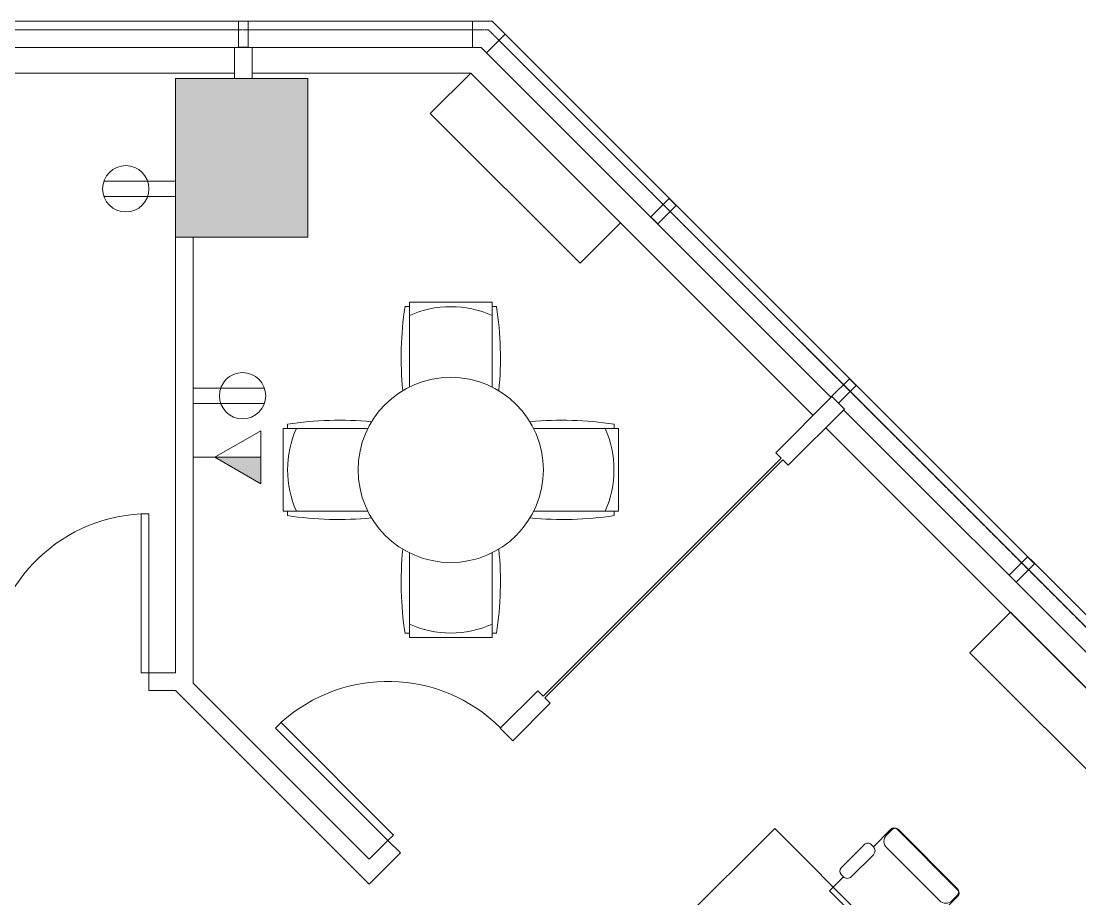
# Model space of a CAD drawing. Header units: inches. Extents: x 1 to 4574, y -953 to 1388.
# Drawn here: x 1330.3 to 1570.2, y 1188.8 to 1387.8 of the extents above; entities that cross this region are included whole.
import ezdxf

# ---------------------------------------------------------------- set-up
doc = ezdxf.new("R2010")
doc.units = ezdxf.units.IN
doc.header["$MEASUREMENT"] = 0
doc.linetypes.add('Dash', pattern=[0.25, 0.125, -0.125])
doc.linetypes.add('IMPORT-PHANTOM4', pattern=[0.625, 0.3125, -0.0625, 0.0625, -0.0625, 0.0625, -0.0625])
for name, color, linetype, lineweight in [('3rd Floor Revit Background_dwg', 8, 'Continuous', 9), ('A-ANNO-NOTE', 131, 'Continuous', 20), ('A-Area', 7, 'IMPORT-PHANTOM4', 9), ('A-DOOR', 31, 'Continuous', 9), ('A-FLOR', 192, 'Continuous', 9), ('A-WALL', 113, 'Continuous', 50), ('A-Wall-Exst', 7, 'Continuous', 9), ('AWAEX', 7, 'Continuous', 9), ('I-FURN', 30, 'Continuous', 9), ('I-FURN-HDLN', 30, 'Continuous', 9), ('I-WALL', 2, 'Continuous', 9), ('MHV', 7, 'Continuous', 9)]:
    doc.layers.add(name, color=color, linetype=linetype, lineweight=lineweight)

# ---------------------------------------------------------------- blocks, each defined once
blk = doc.blocks.new('Single-Flush - 36_ x 96_-1525938-3rd Floor New Construction - Tel_Data_Elec Plan')
at = {"layer": 'A-DOOR', "color": 250, "lineweight": 20}
for p, q in [((16.25, -2), (16.25, -38.02)), ((18, -2), (16.25, -2)), ((18, -2), (18, -38.02)), ((18, -38.02), (16.25, -38.02))]:
    blk.add_line(p, q, dxfattribs=at)
at = {"layer": 'A-DOOR'}
blk.add_arc((18, -2), 36.07, 180, 267.2188, dxfattribs=at)
blk = doc.blocks.new('Table _ Chairs - Seats 4 - 3-6 Diameter-571318-3rd Floor New Construction - Tel_Data_Elec Plan')
at = {"layer": 'I-FURN'}
for p, q in [((-9.38, 37), (-10.38, 37)), ((-9.38, 38), (-9.38, 18.71)), ((9.37, 38), (-9.38, 38)), ((9.37, 18.71), (9.37, 38)), ((10.38, 37), (9.37, 37)), ((-37, 10.38), (-37, 9.37)), ((37, 9.37), (37, 10.38)), ((-38, 9.37), (-38, -9.38)), ((-18.71, 9.37), (-38, 9.37)), ((38, 9.37), (18.71, 9.37)), ((38, -9.38), (38, 9.37)), ((-38, -9.38), (-18.71, -9.38)), ((-37, -9.38), (-37, -10.38)), ((18.71, -9.38), (38, -9.38)), ((37, -10.38), (37, -9.38)), ((-9.38, -18.71), (-9.38, -38)), ((9.37, -38), (9.37, -18.71)), ((-10.38, -37), (-9.38, -37)), ((-9.38, -38), (9.37, -38)), ((9.37, -37), (10.38, -37))]:
    blk.add_line(p, q, dxfattribs=at)
blk.add_circle((0, 0), 21, dxfattribs=at)
for centre, radius, start, end in [((66.41, 25.37), 77.66, 171.3911, 185.444), ((0, 14.02), 22.97, 65.9148, 114.0852), ((-66.41, 25.37), 77.66, 354.556, 8.6089), ((-25.37, -66.41), 77.66, 84.556, 98.6089), ((25.37, -66.41), 77.66, 81.3911, 95.444), ((-14.02, 0), 22.97, 155.9148, 204.0852), ((14.02, 0), 22.97, 335.9148, 24.0852), ((-25.37, 66.41), 77.66, 261.3911, 275.444), ((25.37, 66.41), 77.66, 264.556, 278.6089), ((66.41, -25.37), 77.66, 174.556, 188.6089), ((-66.41, -25.37), 77.66, 351.3911, 5.444), ((0, -14.02), 22.97, 245.9148, 294.0852)]:
    blk.add_arc(centre, radius, start, end, dxfattribs=at)
blk = doc.blocks.new('Single-Flush - 36_ x 96_-1532445-3rd Floor New Construction - Tel_Data_Elec Plan')
at = {"layer": 'A-DOOR', "color": 250, "lineweight": 20}
for p, q in [((16.25, 2), (16.25, 38.02)), ((18, 38.02), (16.25, 38.02)), ((18, 2), (18, 38.02)), ((18, 2), (16.25, 2))]:
    blk.add_line(p, q, dxfattribs=at)
at = {"layer": 'A-DOOR'}
blk.add_arc((18, 2), 36.07, 92.7812, 180, dxfattribs=at)
blk = doc.blocks.new('6FT_BENCHES - 6FT_BENCHES-1760081-3rd Floor New Construction - Tel_Data_Elec Plan')
at = {"layer": 'I-FURN'}
for p, q in [((-15.74, 41.77), (-14.99, 41.77)), ((-15.74, -30.23), (-15.74, 41.77)), ((-14.99, 41.77), (14.99, 41.77)), ((-14.99, 41.77), (-14.99, -30.23)), ((14.99, 41.77), (14.99, -27.67)), ((19.27, 24.8), (26.8, 24.8)), ((13.77, 23.02), (18.24, 23.02)), ((13.77, 1.52), (13.77, 23.02)), ((18.24, 23.02), (18.24, 23.77)), ((26.59, 21.75), (19.52, 21.75)), ((27.86, 23.74), (27.86, 23.02)), ((27.86, 23.02), (33.47, 23.02)), ((33.62, 22.77), (31.84, 22.77)), ((34.47, 22.02), (34.47, 2.52)), ((34.62, 21.77), (34.62, 2.77)), ((29.84, 20.77), (29.84, 3.77)), ((19.52, 2.79), (26.63, 2.79)), ((18.24, 1.52), (13.77, 1.52)), ((18.24, 0.77), (18.24, 1.52)), ((27.9, 1.52), (27.9, 0.8)), ((33.47, 1.52), (27.9, 1.52)), ((33.62, 1.77), (31.84, 1.77)), ((26.85, -0.26), (19.27, -0.26)), ((14.99, -10.89), (18.82, -10.89)), ((18.82, -10.89), (18.82, -26.62)), ((18.82, -26.62), (18.82, -10.89)), ((-12.88, -27.67), (16.49, -27.67)), ((-12.88, -28.73), (-12.88, -27.67)), ((16.49, -28.73), (-12.88, -28.73)), ((9, -28.73), (9, -30.23)), ((18.82, -26.62), (14.99, -26.62)), ((16.49, -27.67), (16.49, -28.73)), ((-14.99, -30.23), (-15.74, -30.23)), ((9, -30.23), (-14.99, -30.23))]:
    blk.add_line(p, q, dxfattribs=at)
for centre, radius, start, end in [((19.27, 23.77), 1.03, 90, 180), ((26.8, 23.74), 1.06, 360, 90), ((19.52, 23.02), 1.27, 180, 270), ((26.59, 23.02), 1.27, 270, 0), ((31.84, 20.77), 2, 90, 180), ((33.47, 22.02), 1, 0, 90), ((33.62, 21.77), 1, 0, 90), ((19.52, 1.52), 1.27, 90, 180), ((26.63, 1.52), 1.27, 0, 90), ((31.84, 3.77), 2, 180, 270), ((33.47, 2.52), 1, 270, 0), ((33.62, 2.77), 1, 270, 0), ((19.27, 0.77), 1.03, 180, 270), ((26.85, 0.8), 1.06, 270, 360)]:
    blk.add_arc(centre, radius, start, end, dxfattribs=at)
at = {"layer": 'I-FURN-HDLN', "linetype": 'Dash'}
for p, q in [((-4.05, -10.89), (14.99, -10.89)), ((-4.05, -26.62), (-4.05, -10.89)), ((14.99, -26.62), (-4.05, -26.62))]:
    blk.add_line(p, q, dxfattribs=at)
blk = doc.blocks.new('3rd Floor Revit Background_dwg-1506769-3rd Floor New Construction - Tel_Data_Elec Plan')
at = {"layer": 'AWAEX'}
blk.add_hatch(color=256, dxfattribs=at).paths.add_polyline_path([(-508.32, 1338.78), (-482.32, 1338.78), (-482.32, 1374.78), (-512.32, 1374.78), (-512.32, 1338.78)], flags=0)
at = {"layer": 'A-Area', "flags": 128}
for points in [[(1884.9, 180.92), (1805.75, 260.07), (1767.28, 260.07), (1767.28, 298.53), (1688.13, 377.68), (735.1, 377.68), (571.4, 213.99), (494.75, 290.64), (524.68, 320.57), (524.68, 419.78), (401.76, 542.7), (362.39, 542.7), (362.39, 582.06), (243.34, 701.12), (204.04, 701.12), (204.04, 740.42), (84.92, 859.54), (45.55, 859.54), (45.55, 898.9), (-441.32, 1385.78), (-666.56, 1385.78), (-745.3, 1307.04), (-745.3, 1267.7), (-784.64, 1267.7), (-863.31, 1189.03), (-863.31, 289.89), (-745.28, 171.87), (-705.91, 171.87), (-705.91, 132.5), (-587.52, 14.1), (-548.15, 14.1), (-548.15, -25.26), (-39.5, -533.91), (-0.12, -533.91), (-0.12, -573.29), (115.81, -689.22), (514.38, -689.22), (542.18, -661.42), (569.98, -689.22), (1686.6, -689.22), (1766.06, -609.77), (1766.06, -570.38), (1805.44, -570.38), (1884.9, -490.93), (1884.9, 180.92)], [(-745.3, 1267.7), (-745.3, 1307.04), (-666.56, 1385.78), (-441.32, 1385.78), (45.55, 898.9), (45.55, 859.54), (84.92, 859.54), (204.04, 740.42), (204.04, 701.12), (243.34, 701.12), (362.39, 582.06), (362.39, 542.7), (401.76, 542.7), (524.68, 419.78), (524.68, 320.57), (494.75, 290.64), (571.4, 213.99), (735.1, 377.68), (1688.13, 377.68), (1767.28, 298.53), (1767.28, 260.07), (1805.75, 260.07), (1884.9, 180.92), (1884.9, -490.93), (1805.44, -570.38), (1766.06, -570.38), (1766.06, -609.77), (1686.6, -689.22), (569.98, -689.22), (542.18, -661.42), (514.38, -689.22), (231.68, -689.22)]]:
    blk.add_lwpolyline(points, dxfattribs=at)
at = {"layer": 'A-Wall-Exst'}
blk.add_line((-321.33, 1260.17), (-323.8, 1262.64), dxfattribs=at)
at = {"layer": 'AWAEX'}
for p, q in [((-498, 1385.78), (-662.69, 1385.78)), ((-495.8, 1385.78), (-444.94, 1385.78)), ((-438.96, 1383.42), (43.67, 900.79)), ((-482.32, 1374.78), (-512.32, 1374.78)), ((-512.32, 1374.78), (-512.32, 1338.78)), ((-482.32, 1338.78), (-482.32, 1374.78)), ((-512.32, 1338.78), (-508.32, 1338.78)), ((-508.32, 1338.78), (-482.32, 1338.78)), ((-482.32, 1338.78), (-508.32, 1338.78)), ((-364.19, 1303.03), (-363.67, 1302.52)), ((-363.73, 1302.57), (-363.67, 1302.52)), ((40.69, 898.11), (-360.87, 1299.67)), ((-125.44, 1056.1), (-364.93, 1295.6))]:
    blk.add_line(p, q, dxfattribs=at)
at = {"layer": 'AWAEX', "flags": 128}
for points in [[(364.39, 582.89), (244.17, 703.12), (206.24, 703.12), (206.24, 741.05), (85.75, 861.54), (47.55, 861.54), (47.55, 899.73), (-440.49, 1387.78), (-667.39, 1387.78), (-747.3, 1307.87), (-747.3, 1269.7), (-785.47, 1269.7), (-865.32, 1189.85), (-865.32, 289.08), (-746.11, 169.87), (-707.91, 169.87), (-707.91, 131.67), (-588.35, 12.1), (-550.15, 12.1), (-550.15, -26.09), (-40.33, -535.91), (3.88, -535.91)], [(-441.79, 1380.59), (-437.55, 1384.83), (-440.49, 1387.78), (-444.95, 1387.78)], [(-444.94, 1387.75), (-444.94, 1381.8), (-443, 1381.8), (-441.76, 1380.56)], [(-498.9, 1381.78), (-664.9, 1381.78), (-741.3, 1305.38), (-741.3, 1263.7), (-742.3, 1263.7)], [(-363.7, 1302.5), (-442.98, 1381.78), (-494.9, 1381.78)], [(-498.9, 1376.03), (-662.52, 1376.03), (-735.55, 1303), (-735.55, 1257.95), (-742.3, 1257.95)], [(-367.76, 1298.43), (-445.36, 1376.03), (-494.9, 1376.03)], [(-362.02, 1301.17), (-358.01, 1305.18), (-359.57, 1306.73), (-363.73, 1302.57)]]:
    blk.add_lwpolyline(points, dxfattribs=at)
for points in [[(-498, 1381.89), (-495.8, 1381.89), (-495.8, 1387.78), (-498, 1387.78)], [(-404.55, 1343.39), (-402.99, 1341.84), (-398.83, 1346), (-400.39, 1347.55)], [(-323.34, 1262.18), (-321.78, 1260.63), (-317.62, 1264.79), (-319.18, 1266.34)]]:
    blk.add_lwpolyline(points, close=True, dxfattribs=at)
at = {"layer": 'MHV', "flags": 128}
for points in [[(-454.55, 1366.84), (-420.61, 1332.89), (-411.42, 1342.09), (-445.36, 1376.03)], [(-332.23, 1244.63), (-298.29, 1210.69), (-289.1, 1219.88), (-323.04, 1253.82)]]:
    blk.add_lwpolyline(points, close=True, dxfattribs=at)

msp = doc.modelspace()

# ---------------------------------------------------------------- hatches: boundary and pattern name
at = {"layer": 'A-ANNO-NOTE', "lineweight": 9}
msp.add_hatch(color=256, dxfattribs=at).paths.add_polyline_path([(1384.63, 1282.91), (1384.63, 1288.91), (1374.18, 1288.91)], flags=0)

# ---------------------------------------------------------------- linework, layer by layer
at = {"layer": 'A-ANNO-NOTE'}
for p, q in [((1365.26, 1351.52), (1349.06, 1351.52)), ((1365.26, 1348.04), (1349.06, 1348.04)), ((1369.26, 1304.62), (1385.46, 1304.62)), ((1369.26, 1301.14), (1385.46, 1301.14)), ((1374.18, 1288.91), (1384.63, 1294.91)), ((1384.63, 1282.91), (1384.63, 1294.91)), ((1369.26, 1288.91), (1384.63, 1288.91)), ((1384.63, 1288.91), (1374.18, 1288.91)), ((1374.18, 1288.91), (1384.63, 1282.91)), ((1374.18, 1288.91), (1384.63, 1282.91)), ((1384.63, 1282.91), (1384.63, 1288.91))]:
    msp.add_line(p, q, dxfattribs=at)
for centre in [(1354.01, 1349.78), (1380.5, 1302.88)]:
    msp.add_circle(centre, 5.25, dxfattribs=at)
at = {"layer": 'A-FLOR', "lineweight": 13}
for p, q in [((1378.68, 1381.78), (1212.67, 1381.78)), ((1434.59, 1381.78), (1382.68, 1381.78)), ((1513.87, 1302.49), (1434.59, 1381.78)), ((1756.2, 1060.16), (1516.7, 1299.66))]:
    msp.add_line(p, q, dxfattribs=at)
at = {"layer": 'A-WALL', "color": 250, "lineweight": 20}
for p, q in [((1378.68, 1381.78), (1378.68, 1374.78)), ((1382.68, 1381.78), (1378.68, 1381.78)), ((1382.68, 1374.78), (1382.68, 1381.78)), ((1378.68, 1374.78), (1382.68, 1374.78)), ((1365.26, 1338.78), (1365.26, 1240.07)), ((1369.26, 1338.78), (1365.26, 1338.78)), ((1369.26, 1237.75), (1369.26, 1338.78)), ((1514.06, 1302.67), (1501.33, 1289.94)), ((1516.89, 1299.84), (1514.06, 1302.67)), ((1504.16, 1287.12), (1516.89, 1299.84)), ((1501.33, 1289.94), (1502.57, 1288.71)), ((1502.92, 1288.35), (1504.16, 1287.12)), ((1365.26, 1240.07), (1359.26, 1240.07)), ((1359.26, 1240.07), (1359.26, 1236.07)), ((1359.26, 1236.07), (1365.27, 1236.07)), ((1365.27, 1236.07), (1409.2, 1192.15)), ((1409.2, 1197.81), (1369.26, 1237.75)), ((1447.38, 1235.99), (1438.89, 1227.51)), ((1448.62, 1234.76), (1447.38, 1235.99)), ((1450.21, 1233.16), (1448.97, 1234.4)), ((1441.72, 1224.68), (1450.21, 1233.16)), ((1438.89, 1227.51), (1441.72, 1224.68)), ((1413.44, 1202.05), (1409.2, 1197.81)), ((1416.27, 1199.22), (1413.44, 1202.05)), ((1409.2, 1192.15), (1416.27, 1199.22))]:
    msp.add_line(p, q, dxfattribs=at)
at = {"layer": 'I-WALL', "color": 250, "lineweight": 20}
for p, q in [((1502.57, 1288.71), (1448.62, 1234.76)), ((1448.97, 1234.4), (1502.92, 1288.35))]:
    msp.add_line(p, q, dxfattribs=at)

# ---------------------------------------------------------------- block references
at = {"layer": '3rd Floor Revit Background_dwg', "color": 7}
msp.add_blockref('3rd Floor Revit Background_dwg-1506769-3rd Floor New Construction - Tel_Data_Elec Plan', (1877.58, 0), dxfattribs=at)
at = {"layer": 'A-DOOR', "lineweight": 13}
msp.add_blockref('Single-Flush - 36_ x 96_-1532445-3rd Floor New Construction - Tel_Data_Elec Plan', (1341.26, 1238.07), dxfattribs=at)
at = {"layer": 'A-DOOR', "lineweight": 13, "rotation": 225}
msp.add_blockref('Single-Flush - 36_ x 96_-1525938-3rd Floor New Construction - Tel_Data_Elec Plan', (1427.58, 1213.37), dxfattribs=at)
at = {"layer": 'I-FURN'}
for name, p, rotation in [('Table _ Chairs - Seats 4 - 3-6 Diameter-571318-3rd Floor New Construction - Tel_Data_Elec Plan', (1427.68, 1286.07), 89.9999999999999), ('6FT_BENCHES - 6FT_BENCHES-1760081-3rd Floor New Construction - Tel_Data_Elec Plan', (1520.03, 1164.66), 45.00000000000017)]:
    msp.add_blockref(name, p, dxfattribs=dict(at, rotation=rotation))

doc.saveas('drawing.dxf')
